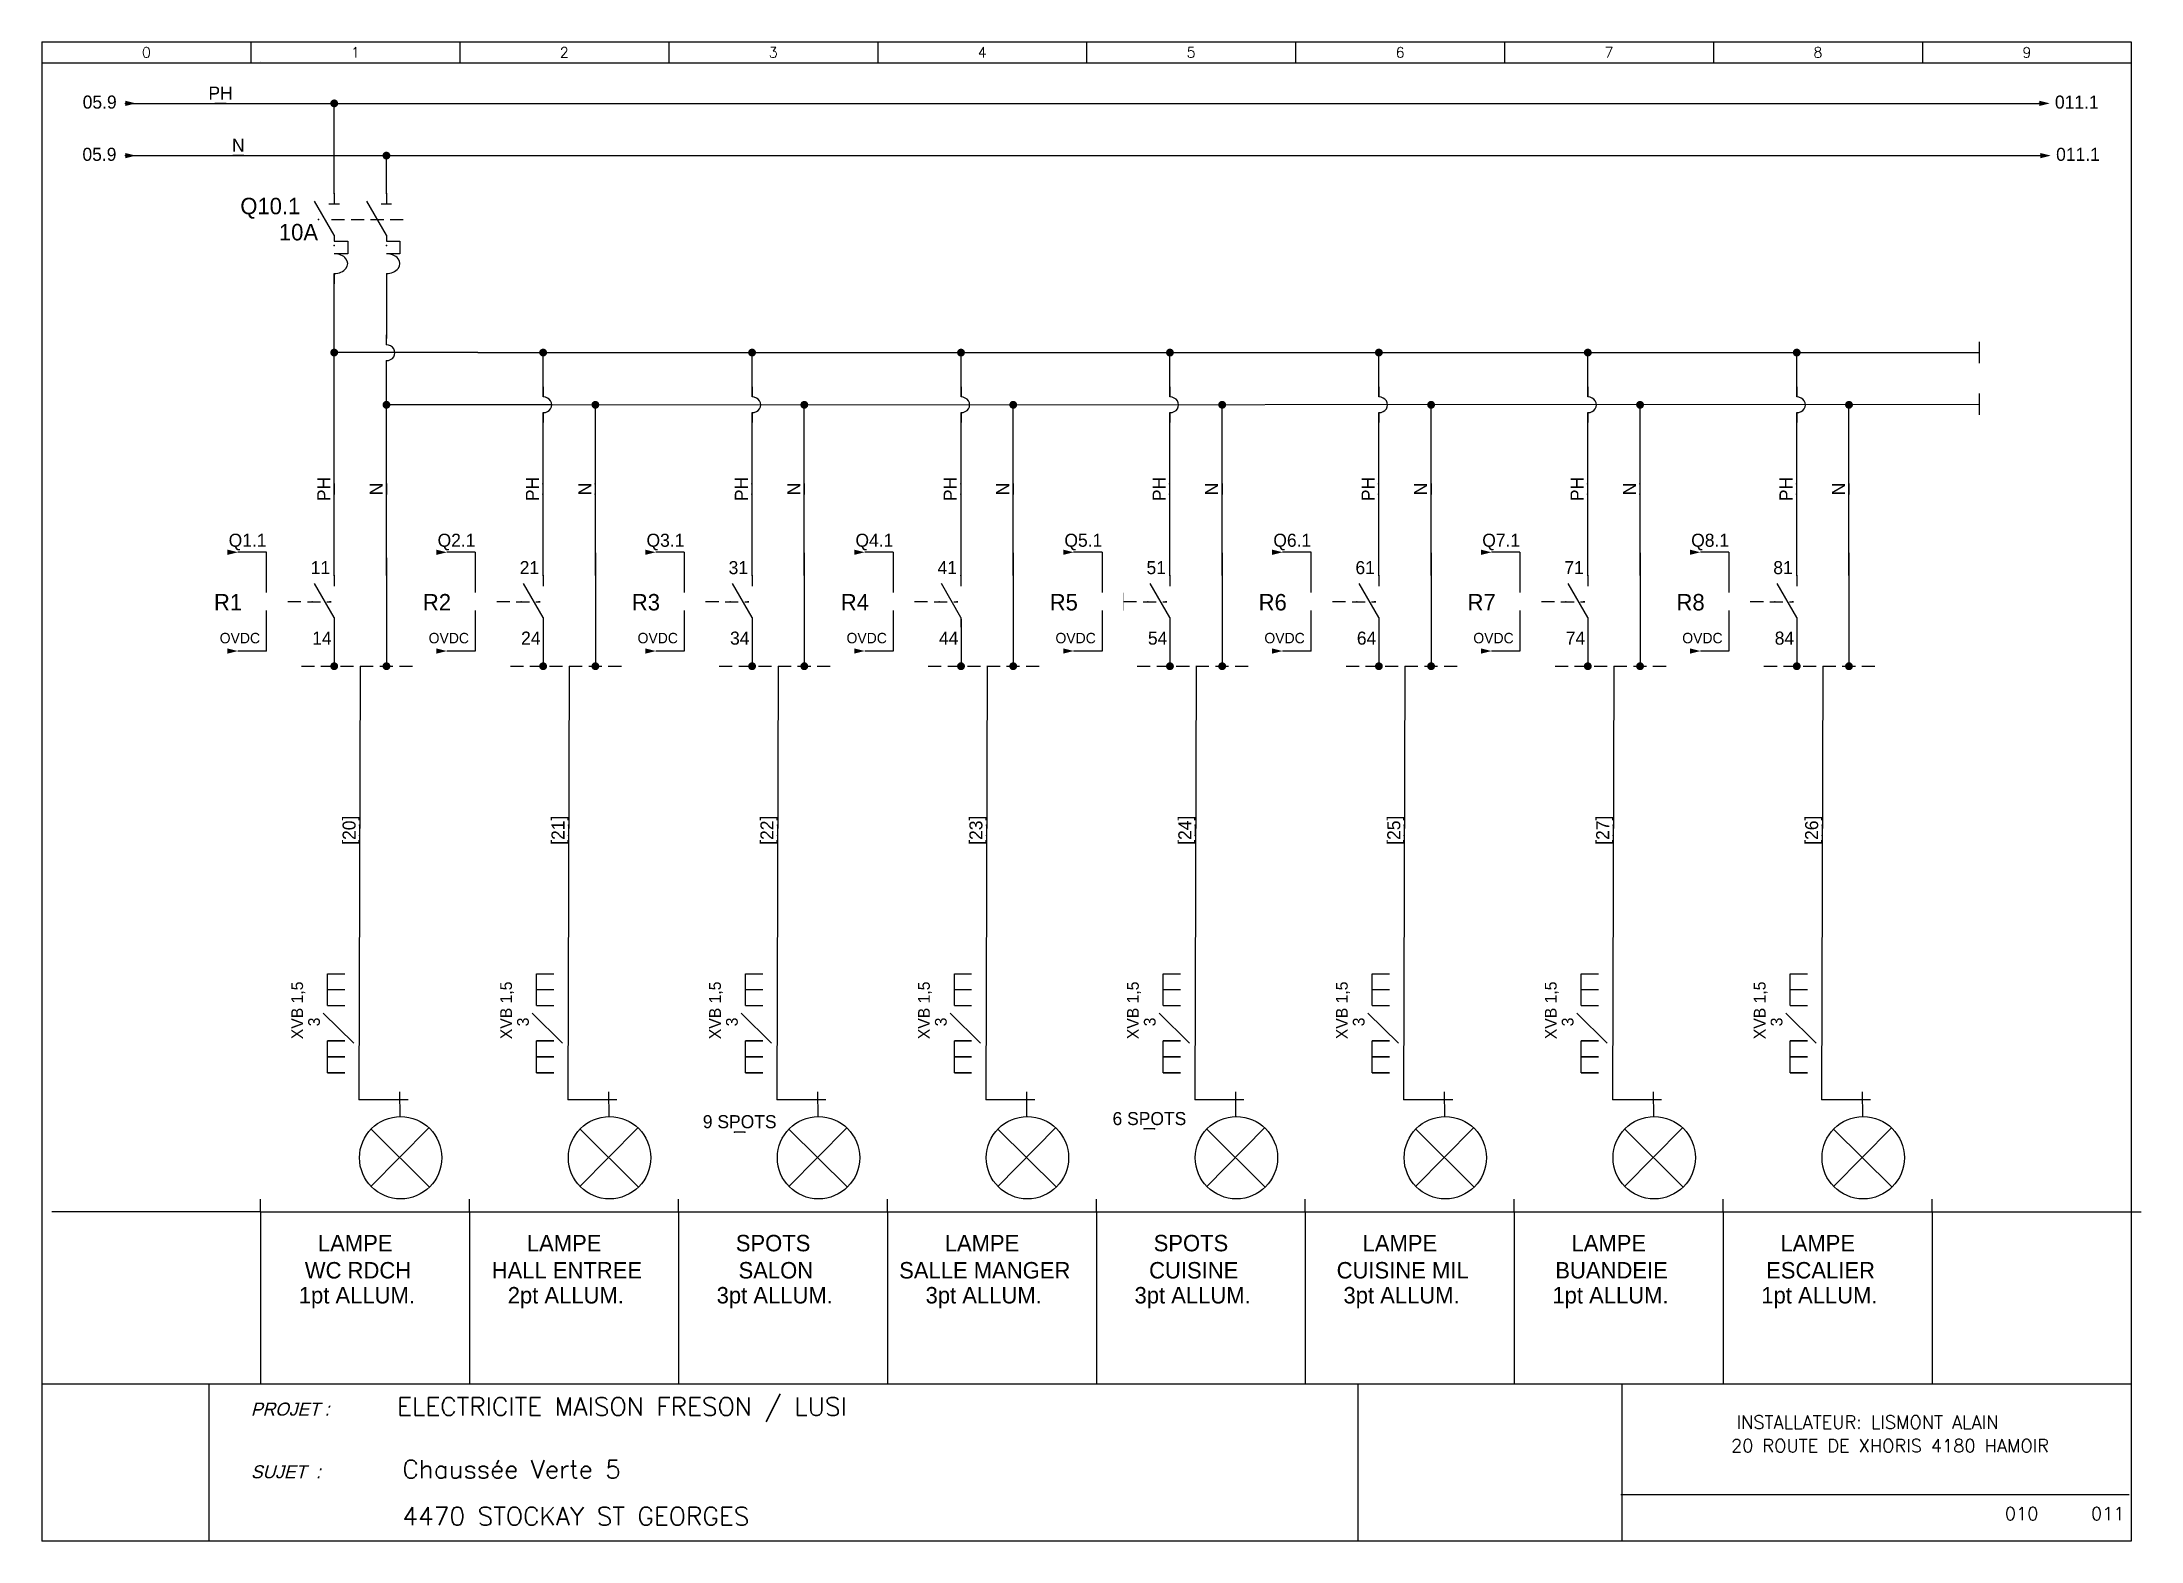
# Model space of a CAD drawing. Extents: x 3 to 405, y 5 to 292.
import ezdxf
from ezdxf.enums import TextEntityAlignment as Align

# ---------------------------------------------------------------- set-up
doc = ezdxf.new("R2010")
doc.units = 0
doc.header["$LTSCALE"] = 5
doc.header["$MEASUREMENT"] = 0
doc.linetypes.add('DASHED', pattern=[0.75, 0.5, -0.25])
doc.layers.get('0').update_dxf_attribs({"linetype": 'CONTINUOUS'})
for name, color, linetype in [('2', 1, 'CONTINUOUS'), ('3', 4, 'CONTINUOUS'), ('A', 7, 'CONTINUOUS'), ('C', 6, 'CONTINUOUS'), ('M', 6, 'CONTINUOUS'), ('S', 7, 'CONTINUOUS'), ('T2', 1, 'CONTINUOUS'), ('T3', 4, 'CONTINUOUS')]:
    doc.layers.add(name, color=color, linetype=linetype)
doc.styles.add('ROMANS', font='romans', dxfattribs={"width": 0.7, "height": 3})

# ---------------------------------------------------------------- blocks, each defined once
blk = doc.blocks.new('DISJONCTEUR')
for p, q in [((0, 5), (0, 3)), ((10, 5), (10, 3)), ((0, -3), (-3.75, 3.5)), ((-1, 3), (1, 3)), ((10, -3), (6.25, 3.5)), ((9, 3), (11, 3)), ((0, -3), (0, -4.14)), ((10, -3), (10, -4.14)), ((0, -4.14), (2.59, -4.14)), ((2.59, -6.56), (0, -6.56)), ((2.59, -4.14), (2.59, -6.56)), ((10, -4.14), (12.59, -4.14)), ((12.59, -6.56), (10, -6.56)), ((12.59, -4.14), (12.59, -6.56)), ((0, -10.34), (0, -12.34)), ((10, -10.34), (10, -12.34))]:
    blk.add_line(p, q)
at = {"linetype": 'DASHED'}
blk.add_line((-0.53, 0), (13.18, 0), dxfattribs=at)
for centre in [(0, -8.45), (10, -8.45)]:
    blk.add_ellipse(centre, major_axis=(-2.59, 0), ratio=0.730691, start_param=1.570796, end_param=4.712389)
at = {"layer": 'A', "color": 1, "linetype": 'DASHED'}
blk.add_point((-3, 0), dxfattribs=at)
at = {"layer": 'C', "color": 2, "linetype": 'DASHED'}
blk.add_point((0, 5), dxfattribs=at)
at = {"layer": 'C', "color": 3}
blk.add_point((10, 5), dxfattribs=at)
at = {"layer": 'C', "color": 1, "linetype": 'DASHED'}
for p in [(0, -5), (10, -5)]:
    blk.add_point(p, dxfattribs=at)
at = {"layer": 'C', "color": 4}
blk.add_point((10, -5), dxfattribs=at)
at = {"linetype": 'Continuous'}
for tag, p in [('LOCCODE', (-6.5, 1)), ('MATCODE', (-6.5, -4))]:
    blk.add_attdef(tag, text='', height=3.15, dxfattribs=at).set_placement(p, align=Align.RIGHT)
at = {"layer": 'T2', "linetype": 'Continuous'}
for tag, p in [('T1', (-2, 5)), ('T3', (8, 5)), ('T2', (-2, -7)), ('T4', (8, -7))]:
    blk.add_attdef(tag, text='', height=2.25, dxfattribs=at).set_placement(p, align=Align.RIGHT)
blk = doc.blocks.new('TERCON09')
at = {"linetype": 'Continuous'}
for p, q in [((-0.5, 0), (0.5, 0)), ((0, -0.5), (0, 0))]:
    blk.add_line(p, q, dxfattribs=at)
at = {"linetype": 'Continuous', "const_width": 0.75}
blk.add_lwpolyline([(0, -0.375, 1), (0, 0.375, 1)], format="xyb", close=True, dxfattribs=at)
at = {"layer": 'C', "color": 1, "linetype": 'Continuous'}
blk.add_point((-0.5, 0), dxfattribs=at)
at = {"layer": 'C', "color": 4, "linetype": 'Continuous'}
blk.add_point((-0.5, 0), dxfattribs=at)
at = {"layer": 'C', "color": 5, "linetype": 'Continuous'}
blk.add_point((0, 0), dxfattribs=at)
at = {"layer": 'C', "color": 3, "linetype": 'Continuous'}
blk.add_point((0.5, 0), dxfattribs=at)
at = {"layer": 'C', "color": 2, "linetype": 'Continuous'}
blk.add_point((0, -0.5), dxfattribs=at)
at = {"layer": 'C', "color": 6, "linetype": 'Continuous'}
blk.add_point((0, -0.5), dxfattribs=at)
blk = doc.blocks.new('CABLE_TYPE2')
for p, q in [((-2.09, 10.43), (1.22, 10.43)), ((-2.09, 4.35), (-2.09, 10.43)), ((-2.09, 7.39), (1.22, 7.39)), ((-2.09, 7.39), (1.22, 7.39)), ((-2.09, 4.35), (1.22, 4.35)), ((-2.09, 4.35), (1.22, 4.35)), ((-2.91, 2.87), (2.91, -2.87)), ((1.22, -2.43), (-2.09, -2.43)), ((-2.09, -2.43), (1.22, -2.43)), ((-2.09, -8.52), (-2.09, -2.43)), ((1.22, -5.47), (-2.09, -5.47)), ((1.22, -5.47), (-2.09, -5.47)), ((-2.09, -5.47), (1.22, -5.47)), ((-2.09, -5.47), (1.22, -5.47)), ((1.22, -8.52), (-2.09, -8.52)), ((1.22, -8.52), (-2.09, -8.52)), ((-2.09, -8.52), (1.22, -8.52)), ((-2.09, -8.52), (1.22, -8.52))]:
    blk.add_line(p, q)
at = {"layer": 'T2', "linetype": 'Continuous'}
for tag, p in [('TYPE_CABLE', (-6.79, 8.94)), ('NBR_FILS', (-3.56, 2.04))]:
    blk.add_attdef(tag, text='', height=2.25, rotation=90, dxfattribs=at).set_placement(p, align=Align.RIGHT)
blk = doc.blocks.new('LINENUMV')
at = {"linetype": 'Continuous'}
for p, q in [((0, 1), (0, 0)), ((0, 0), (0, -1))]:
    blk.add_line(p, q, dxfattribs=at)
at = {"layer": 'C', "color": 1, "linetype": 'Continuous'}
blk.add_point((0, 1), dxfattribs=at)
at = {"layer": 'C', "color": 2, "linetype": 'Continuous'}
blk.add_point((0, -1), dxfattribs=at)
at = {"layer": 'T2', "linetype": 'Continuous'}
blk.add_attdef('LINENR', text='', height=2.5, rotation=90, dxfattribs=at).set_placement((0, 0), align=Align.BOTTOM_CENTER)
blk = doc.blocks.new('PONT')
at = {"layer": '2'}
for p, q in [((0, 3.41), (0, 1.5)), ((0, -1.5), (0, -3.41))]:
    blk.add_line(p, q, dxfattribs=at)
blk.add_ellipse((0, 0), major_axis=(-1.65, 0), ratio=0.909509, start_param=1.570796, end_param=4.712389, dxfattribs=at)
blk = doc.blocks.new('REFOUT')
at = {"linetype": 'Continuous'}
blk.add_solid([(0, 0.5), (0, -0.5), (2, 0)], dxfattribs=at)
at = {"layer": 'C', "color": 1, "linetype": 'Continuous'}
blk.add_point((0, 0), dxfattribs=at)
at = {"linetype": 'Continuous'}
blk.add_attdef('REF', (3, -1), '', height=2.5, dxfattribs=at)
at = {"linetype": 'Continuous', "flags": 1}
blk.add_attdef('INOUT', (-1, -2), '', height=0.5, dxfattribs=at)
blk = doc.blocks.new('COMMENT')
for p, q in [((0, 0), (40, 0)), ((0, 0), (0, -32.88)), ((40, 0), (40, -32.88))]:
    blk.add_line(p, q)
at = {"linetype": 'Continuous'}
for tag, p in [('COMM1', (18.11, -7.55)), ('COMM2', (18.64, -12.75)), ('COMM3', (18.43, -17.53))]:
    blk.add_attdef(tag, text='', height=3.15, dxfattribs=at).set_placement(p, align=Align.CENTER)
blk = doc.blocks.new('RELAIS')
for points in [[(-18.38, 9.48), (-20.38, 8.98), (-20.38, 9.98)], [(-18.38, -9.43), (-20.38, -9.93), (-20.38, -8.93)]]:
    blk.add_hatch(color=256).paths.add_polyline_path(points)
for p, q in [((-12.93, 9.48), (-18.38, 9.48)), ((-12.88, 1.75), (-12.88, 9.48)), ((0.05, 5), (0.05, 3)), ((0.05, -3), (-3.7, 3.5)), ((-12.88, -9.43), (-12.88, -1.7)), ((0.05, -3), (0.05, -4.83)), ((-12.93, -9.43), (-18.38, -9.43))]:
    blk.add_line(p, q)
at = {"linetype": 'DASHED'}
for p, q in [((-8.83, 0.03), (-0.53, 0)), ((-0.53, 0), (-0.82, 0))]:
    blk.add_line(p, q, dxfattribs=at)
at = {"const_width": 0.005}
blk.add_lwpolyline([(-16.92, 1.75), (-8.83, 1.75), (-8.83, -1.7), (-16.92, -1.7)], close=True, dxfattribs=at)
at = {"layer": 'A', "color": 1, "linetype": 'DASHED'}
blk.add_point((-4.15, 0), dxfattribs=at)
at = {"layer": 'C', "color": 3}
blk.add_point((0.05, 5), dxfattribs=at)
at = {"insert": (-21.86, -5.95), "char_height": 2, "width": 8.2787, "attachment_point": 1}
blk.add_mtext('{\\C1;OVDC}', dxfattribs=at)
at = {"color": 1, "linetype": 'Continuous'}
for tag, height, p in [('SORTIE', 2.5, (-12.9, 10.53)), ('T1', 2.5, (-0.71, 5.29)), ('MATCODE', 3.15, (-17.57, -1.66)), ('T2', 2.5, (-0.44, -8.21))]:
    blk.add_attdef(tag, text='', height=height, dxfattribs=at).set_placement(p, align=Align.RIGHT)
blk = doc.blocks.new('LINENUMH')
at = {"linetype": 'Continuous'}
for p, q in [((0, 0), (-1, 0)), ((1, 0), (0, 0))]:
    blk.add_line(p, q, dxfattribs=at)
at = {"layer": 'C', "color": 1, "linetype": 'Continuous'}
blk.add_point((-1, 0), dxfattribs=at)
at = {"layer": 'C', "color": 2, "linetype": 'Continuous'}
blk.add_point((1, 0), dxfattribs=at)
at = {"layer": 'T2', "linetype": 'Continuous'}
blk.add_attdef('LINENR', text='', height=2.5, dxfattribs=at).set_placement((0, 0), align=Align.BOTTOM_CENTER)
blk = doc.blocks.new('ZONENR')
at = {"layer": '2', "style": 'ROMANS'}
blk.add_attdef('ZONENR', text='', height=2, dxfattribs=at).set_placement((20, 2), align=Align.MIDDLE)
blk = doc.blocks.new('CARTOUCHE')
at = {"color": 4}
blk.add_line((317.25, 13.9), (414.59, 13.9), dxfattribs=at)
at = {"layer": '2'}
for p, q in [((55, 292), (55, 288)), ((95, 292), (95, 288)), ((135, 292), (135, 288)), ((175, 292), (175, 288)), ((215, 292), (215, 288)), ((255, 292), (255, 288)), ((295, 292), (295, 288)), ((335, 292), (335, 288)), ((375, 292), (375, 288)), ((15, 288), (415, 288))]:
    blk.add_line(p, q, dxfattribs=at)
at = {"layer": '3'}
for p, q in [((15, 292), (415, 292)), ((15, 292), (15, 5)), ((415, 292), (415, 5)), ((415, 35), (15, 35)), ((47, 5), (47, 35)), ((415, 5), (15, 5))]:
    blk.add_line(p, q, dxfattribs=at)
for points in [[(267, 5), (267, 35)], [(317.5, 5), (317.5, 35)]]:
    blk.add_lwpolyline(points, dxfattribs=at)
at = {"layer": '2'}
for p, values in [((15, 288), {'ZONENR': '0'}), ((55, 288), {'ZONENR': '1'}), ((95, 288), {'ZONENR': '2'}), ((135, 288), {'ZONENR': '3'}), ((175, 288), {'ZONENR': '4'}), ((215, 288), {'ZONENR': '5'}), ((255, 288), {'ZONENR': '6'}), ((295, 288), {'ZONENR': '7'}), ((335, 288), {'ZONENR': '8'}), ((375, 288), {'ZONENR': '9'})]:
    blk.add_blockref('ZONENR', p, dxfattribs=at).add_auto_attribs(values)
at = {"layer": 'T2', "oblique": 15}
for s, p in [('PROJET :', (55, 29)), ('SUJET  :', (55, 17))]:
    blk.add_text(s, height=2.5, dxfattribs=at).set_placement(p)
at = {"layer": 'T3', "style": 'ROMANS'}
for tag, p in [('PROJET', (107, 26)), ('SUJET1', (78, 17)), ('SUJET2', (78, 11.5))]:
    blk.add_attdef(tag, p, '', height=3.5, dxfattribs=at)

msp = doc.modelspace()

# ---------------------------------------------------------------- linework, layer by layer
for p, q in [((45, 288), (45, 288)), ((45, 67.83), (45, 70.28)), ((85, 67.83), (85, 70.28)), ((85, 67.83), (85, 70.28)), ((85, 67.83), (85, 70.28)), ((85, 67.83), (85, 69.89)), ((125, 67.83), (125, 70.28)), ((125, 67.83), (125, 70.28)), ((125, 67.83), (125, 70.28)), ((125, 67.83), (125, 70.28)), ((125, 67.83), (125, 69.89)), ((125, 67.83), (125, 69.89)), ((165, 67.83), (165, 70.28)), ((165, 67.83), (165, 70.28)), ((165, 67.83), (165, 69.89)), ((205, 67.83), (205, 70.28)), ((205, 67.83), (205, 70.28)), ((205, 67.83), (205, 70.28)), ((205, 67.83), (205, 69.89)), ((205, 67.83), (205, 69.89)), ((245, 67.83), (245, 70.28)), ((245, 67.83), (245, 70.28)), ((245, 67.83), (245, 69.89)), ((285, 67.83), (285, 70.28)), ((285, 67.83), (285, 70.28)), ((285, 67.83), (285, 69.89)), ((325, 67.83), (325, 70.28)), ((325, 67.83), (325, 70.28)), ((325, 67.83), (325, 70.28)), ((325, 67.83), (325, 70.28)), ((325, 67.83), (325, 70.28)), ((325, 67.83), (325, 69.89)), ((325, 67.83), (325, 69.89)), ((325, 67.83), (325, 69.89)), ((365, 67.83), (365, 70.28)), ((365, 67.83), (365, 70.28)), ((365, 67.83), (365, 70.28)), ((365, 67.83), (365, 70.28)), ((365, 67.83), (365, 69.89)), ((365, 67.83), (365, 69.89)), ((365, 67.83), (365, 69.89)), ((45, 67.83), (5, 67.83)), ((45, 67.83), (85, 67.83)), ((85, 67.83), (405, 67.83)), ((85, 67.83), (125, 67.83)), ((85, 67.83), (125, 67.83)), ((125, 67.83), (165, 67.83)), ((165, 67.83), (205, 67.83)), ((205, 67.83), (245, 67.83)), ((245, 67.83), (285, 67.83)), ((285, 67.83), (325, 67.83)), ((325, 67.83), (365, 67.83)), ((325, 67.83), (365, 67.83))]:
    msp.add_line(p, q)
at = {"layer": '2'}
for p, q in [((19.11, 280.06), (385.52, 280.06)), ((59.09, 262.83), (59.09, 280.06)), ((19.11, 270.06), (385.75, 270.06)), ((69.09, 262.83), (69.09, 270.06)), ((59.09, 223.85), (59.09, 247.49)), ((69.09, 247.07), (69.09, 235.06)), ((373.99, 234.41), (373.99, 232.37)), ((86.57, 232.35), (59.09, 232.35)), ((69.09, 189.64), (69.09, 229.1)), ((86.57, 232.35), (373.99, 232.35)), ((99.09, 223.85), (99.09, 232.35)), ((139.09, 223.85), (139.09, 232.35)), ((179.09, 223.85), (179.09, 232.35)), ((219.09, 223.85), (219.09, 232.35)), ((259.09, 223.85), (259.09, 232.35)), ((299.09, 223.85), (299.09, 232.35)), ((339.09, 223.85), (339.09, 232.35)), ((373.99, 232.37), (373.99, 230.33)), ((59.09, 189.64), (59.09, 223.85)), ((100.57, 222.35), (69.09, 222.35)), ((100.57, 222.35), (373.99, 222.46)), ((109.09, 189.64), (109.09, 222.35)), ((149.09, 189.64), (149.09, 222.35)), ((189.09, 189.64), (189.09, 222.35)), ((229.09, 189.64), (229.09, 222.35)), ((269.09, 189.64), (269.09, 222.35)), ((309.09, 189.64), (309.09, 222.35)), ((349.09, 189.64), (349.09, 222.35)), ((373.99, 224.5), (373.99, 222.46)), ((373.99, 222.46), (373.99, 220.41)), ((99.09, 189.64), (99.09, 220.85)), ((139.09, 189.64), (139.09, 220.85)), ((179.09, 189.64), (179.09, 220.85)), ((219.09, 189.64), (219.09, 220.85)), ((259.09, 189.64), (259.09, 220.85)), ((299.09, 189.64), (299.09, 220.85)), ((339.09, 189.64), (339.09, 220.85)), ((69.09, 193.04), (69.09, 172.67)), ((109.09, 194), (109.09, 172.67)), ((149.09, 194), (149.09, 172.67)), ((189.09, 194), (189.09, 172.67)), ((229.09, 194), (229.09, 172.67)), ((269.09, 194), (269.09, 172.67)), ((309.09, 194), (309.09, 172.67)), ((349.09, 194), (349.09, 172.67)), ((59.09, 181.32), (59.09, 172.67)), ((99.09, 181.32), (99.09, 172.67)), ((139.09, 181.32), (139.09, 172.67)), ((179.09, 181.32), (179.09, 172.67)), ((219.09, 181.32), (219.09, 172.67)), ((259.09, 181.32), (259.09, 172.67)), ((299.09, 181.32), (299.09, 172.67)), ((339.09, 181.32), (339.09, 172.67)), ((64.09, 172.3), (63.83, 89.27)), ((104.09, 172.3), (103.83, 89.27)), ((144.09, 172.3), (143.83, 89.27)), ((184.09, 172.3), (183.83, 89.27)), ((224.09, 172.3), (223.83, 89.27)), ((264.09, 172.3), (263.83, 89.27)), ((304.09, 172.3), (303.83, 89.27)), ((344.09, 172.3), (343.83, 89.27))]:
    msp.add_line(p, q, dxfattribs=at)
at = {"layer": 'M'}
for p, q in [((73.22, 89.27), (63.83, 89.27)), ((71.72, 86.08), (71.68, 90.81)), ((113.22, 89.27), (103.83, 89.27)), ((111.72, 86.08), (111.68, 90.81)), ((153.22, 89.27), (143.83, 89.27)), ((151.72, 86.08), (151.68, 90.81)), ((193.22, 89.27), (183.83, 89.27)), ((191.72, 86.08), (191.68, 90.81)), ((233.22, 89.27), (223.83, 89.27)), ((231.72, 86.08), (231.68, 90.81)), ((273.22, 89.27), (263.83, 89.27)), ((271.72, 86.08), (271.68, 90.81)), ((313.22, 89.27), (303.83, 89.27)), ((311.72, 86.08), (311.68, 90.81)), ((353.22, 89.27), (343.83, 89.27)), ((351.72, 86.08), (351.68, 90.81)), ((77.2, 83.95), (66.13, 72.7)), ((66.15, 83.68), (77.34, 72.59)), ((117.2, 83.95), (106.13, 72.7)), ((106.15, 83.68), (117.34, 72.59)), ((157.2, 83.95), (146.13, 72.7)), ((146.15, 83.68), (157.34, 72.59)), ((197.2, 83.95), (186.13, 72.7)), ((186.15, 83.68), (197.34, 72.59)), ((237.2, 83.95), (226.13, 72.7)), ((226.15, 83.68), (237.34, 72.59)), ((277.2, 83.95), (266.13, 72.7)), ((266.15, 83.68), (277.34, 72.59)), ((317.2, 83.95), (306.13, 72.7)), ((306.15, 83.68), (317.34, 72.59)), ((357.2, 83.95), (346.13, 72.7)), ((346.15, 83.68), (357.34, 72.59))]:
    msp.add_line(p, q, dxfattribs=at)
for centre in [(71.81, 78.2), (111.81, 78.2), (151.81, 78.2), (191.81, 78.2), (231.81, 78.2), (271.81, 78.2), (311.81, 78.2), (351.81, 78.2)]:
    msp.add_circle(centre, 7.88, dxfattribs=at)
at = {"layer": 'S', "linetype": 'DASHED'}
for p, q in [((52.81, 172.29), (74.21, 172.29)), ((92.81, 172.29), (114.21, 172.29)), ((132.81, 172.29), (154.21, 172.29)), ((172.81, 172.29), (194.21, 172.29)), ((212.81, 172.29), (234.21, 172.29)), ((252.81, 172.29), (274.21, 172.29)), ((292.81, 172.29), (314.21, 172.29)), ((332.81, 172.29), (354.21, 172.29))]:
    msp.add_line(p, q, dxfattribs=at)

# ---------------------------------------------------------------- block references
for p in [(99.09, 222.35), (139.09, 222.35), (179.09, 222.35), (219.09, 222.35), (259.09, 222.35), (299.09, 222.35), (339.09, 222.35)]:
    msp.add_blockref('PONT', p)
for p, values in [((45, 67.83), {'COMM2': 'WC RDCH', 'COMM1': 'LAMPE', 'COMM3': '1pt ALLUM.'}), ((85, 67.83), {'COMM2': 'HALL ENTREE', 'COMM1': 'LAMPE', 'COMM3': '2pt ALLUM.'}), ((125, 67.83), {'COMM2': 'SALON', 'COMM1': 'SPOTS', 'COMM3': '3pt ALLUM.'}), ((165, 67.83), {'COMM2': 'SALLE MANGER', 'COMM1': 'LAMPE', 'COMM3': '3pt ALLUM.'}), ((205, 67.83), {'COMM2': 'CUISINE', 'COMM1': 'SPOTS', 'COMM3': '3pt ALLUM.'}), ((245, 67.83), {'COMM2': 'CUISINE MIL', 'COMM1': 'LAMPE', 'COMM3': '3pt ALLUM.'}), ((285, 67.83), {'COMM2': 'BUANDEIE', 'COMM1': 'LAMPE', 'COMM3': '1pt ALLUM.'}), ((325, 67.83), {'COMM2': 'ESCALIER', 'COMM1': 'LAMPE', 'COMM3': '1pt ALLUM.'})]:
    msp.add_blockref('COMMENT', p).add_auto_attribs(values)
at = {"layer": '2'}
ref = msp.add_blockref('CARTOUCHE', (-11.86, -0.18), dxfattribs=at)
ref.add_attrib('PAGENR', '010', dxfattribs={"layer": 'T2', "height": 2.5, "style": 'ROMANS'}).set_placement((382.14, 8.82), align=Align.CENTER)
ref.add_attrib('PAGENXT', '011', dxfattribs={"layer": 'T2', "height": 2.5, "style": 'ROMANS'}).set_placement((398.64, 8.82), align=Align.CENTER)
ref.add_attrib('PROJET', 'ELECTRICITE MAISON FRESON / LUSI', (71.14, 28.82), dxfattribs={"layer": 'T3', "height": 3.5, "style": 'ROMANS'})
ref.add_attrib('SUJET1', 'Chaussée Verte 5', (72.14, 16.82), dxfattribs={"layer": 'T3', "height": 3.5, "style": 'ROMANS'})
ref.add_attrib('SUJET2', '4470 STOCKAY ST GEORGES', (72.14, 7.82), dxfattribs={"layer": 'T3', "height": 3.5, "style": 'ROMANS'})
ref.add_attrib('DESS3', 'INSTALLATEUR: LISMONT ALAIN ', dxfattribs={"layer": 'T2', "height": 2.5, "style": 'ROMANS'}).set_placement((353.49, 26.32), align=Align.CENTER)
ref.add_attrib('DESS4', '20 ROUTE DE XHORIS 4180 HAMOIR', dxfattribs={"layer": 'T2', "height": 2.5, "style": 'ROMANS'}).set_placement((356.94, 21.81), align=Align.CENTER)
for name, p, values in [('LINENUMH', (37.33, 280.03), {'LINENR': 'PH'}), ('LINENUMH', (40.73, 270.05), {'LINENR': 'N'}), ('CABLE_TYPE2', (59.91, 102.99), {'NBR_FILS': '3', 'TYPE_CABLE': 'XVB 1,5'}), ('CABLE_TYPE2', (99.91, 102.99), {'NBR_FILS': '3', 'TYPE_CABLE': 'XVB 1,5'}), ('CABLE_TYPE2', (139.91, 102.99), {'NBR_FILS': '3', 'TYPE_CABLE': 'XVB 1,5'}), ('CABLE_TYPE2', (179.91, 102.99), {'NBR_FILS': '3', 'TYPE_CABLE': 'XVB 1,5'}), ('CABLE_TYPE2', (219.91, 102.99), {'NBR_FILS': '3', 'TYPE_CABLE': 'XVB 1,5'}), ('CABLE_TYPE2', (259.91, 102.99), {'NBR_FILS': '3', 'TYPE_CABLE': 'XVB 1,5'}), ('CABLE_TYPE2', (299.91, 102.99), {'NBR_FILS': '3', 'TYPE_CABLE': 'XVB 1,5'}), ('CABLE_TYPE2', (339.91, 102.99), {'NBR_FILS': '3', 'TYPE_CABLE': 'XVB 1,5'})]:
    msp.add_blockref(name, p, dxfattribs=at).add_auto_attribs(values)
msp.add_blockref('PONT', (69.06, 232.31), dxfattribs=at)
at = {"layer": 'M'}
ref = msp.add_blockref('DISJONCTEUR', (59.09, 257.83), dxfattribs=at)
ref.add_attrib('MATCODE', '10A ', dxfattribs={"layer": '0', "linetype": 'Continuous', "height": 3.15}).set_placement((57.17, 253.83), align=Align.RIGHT)
ref.add_attrib('LOCCODE', 'Q10.1', dxfattribs={"layer": '0', "linetype": 'Continuous', "height": 3.15}).set_placement((52.59, 258.83), align=Align.RIGHT)
ref = msp.add_blockref('LINENUMV', (59.1, 206.23), dxfattribs=at)
ref.add_attrib('LINENR', 'PH', dxfattribs={"layer": 'T2', "color": 4, "linetype": 'Continuous', "height": 2.5, "rotation": 90}).set_placement((59.1, 206.23), align=Align.BOTTOM_CENTER)
ref = msp.add_blockref('LINENUMV', (69.13, 206.23), dxfattribs=at)
ref.add_attrib('LINENR', 'N', dxfattribs={"layer": 'T2', "color": 4, "linetype": 'Continuous', "height": 2.5, "rotation": 90}).set_placement((69.13, 206.23), align=Align.BOTTOM_CENTER)
ref = msp.add_blockref('LINENUMV', (99.03, 206.23), dxfattribs=at)
ref.add_attrib('LINENR', 'PH', dxfattribs={"layer": 'T2', "color": 4, "linetype": 'Continuous', "height": 2.5, "rotation": 90}).set_placement((99.03, 206.23), align=Align.BOTTOM_CENTER)
ref = msp.add_blockref('LINENUMV', (109.07, 206.23), dxfattribs=at)
ref.add_attrib('LINENR', 'N', dxfattribs={"layer": 'T2', "color": 4, "linetype": 'Continuous', "height": 2.5, "rotation": 90}).set_placement((109.07, 206.23), align=Align.BOTTOM_CENTER)
ref = msp.add_blockref('LINENUMV', (139.03, 206.23), dxfattribs=at)
ref.add_attrib('LINENR', 'PH', dxfattribs={"layer": 'T2', "color": 4, "linetype": 'Continuous', "height": 2.5, "rotation": 90}).set_placement((139.03, 206.23), align=Align.BOTTOM_CENTER)
ref = msp.add_blockref('LINENUMV', (149.07, 206.23), dxfattribs=at)
ref.add_attrib('LINENR', 'N', dxfattribs={"layer": 'T2', "color": 4, "linetype": 'Continuous', "height": 2.5, "rotation": 90}).set_placement((149.07, 206.23), align=Align.BOTTOM_CENTER)
ref = msp.add_blockref('LINENUMV', (179.03, 206.23), dxfattribs=at)
ref.add_attrib('LINENR', 'PH', dxfattribs={"layer": 'T2', "color": 4, "linetype": 'Continuous', "height": 2.5, "rotation": 90}).set_placement((179.03, 206.23), align=Align.BOTTOM_CENTER)
ref = msp.add_blockref('LINENUMV', (189.07, 206.23), dxfattribs=at)
ref.add_attrib('LINENR', 'N', dxfattribs={"layer": 'T2', "color": 4, "linetype": 'Continuous', "height": 2.5, "rotation": 90}).set_placement((189.07, 206.23), align=Align.BOTTOM_CENTER)
ref = msp.add_blockref('LINENUMV', (219.03, 206.23), dxfattribs=at)
ref.add_attrib('LINENR', 'PH', dxfattribs={"layer": 'T2', "color": 4, "linetype": 'Continuous', "height": 2.5, "rotation": 90}).set_placement((219.03, 206.23), align=Align.BOTTOM_CENTER)
ref = msp.add_blockref('LINENUMV', (229.07, 206.23), dxfattribs=at)
ref.add_attrib('LINENR', 'N', dxfattribs={"layer": 'T2', "color": 4, "linetype": 'Continuous', "height": 2.5, "rotation": 90}).set_placement((229.07, 206.23), align=Align.BOTTOM_CENTER)
ref = msp.add_blockref('LINENUMV', (259.03, 206.23), dxfattribs=at)
ref.add_attrib('LINENR', 'PH', dxfattribs={"layer": 'T2', "color": 4, "linetype": 'Continuous', "height": 2.5, "rotation": 90}).set_placement((259.03, 206.23), align=Align.BOTTOM_CENTER)
ref = msp.add_blockref('LINENUMV', (269.07, 206.23), dxfattribs=at)
ref.add_attrib('LINENR', 'N', dxfattribs={"layer": 'T2', "color": 4, "linetype": 'Continuous', "height": 2.5, "rotation": 90}).set_placement((269.07, 206.23), align=Align.BOTTOM_CENTER)
ref = msp.add_blockref('LINENUMV', (299.03, 206.23), dxfattribs=at)
ref.add_attrib('LINENR', 'PH', dxfattribs={"layer": 'T2', "color": 4, "linetype": 'Continuous', "height": 2.5, "rotation": 90}).set_placement((299.03, 206.23), align=Align.BOTTOM_CENTER)
ref = msp.add_blockref('LINENUMV', (309.07, 206.23), dxfattribs=at)
ref.add_attrib('LINENR', 'N', dxfattribs={"layer": 'T2', "color": 4, "linetype": 'Continuous', "height": 2.5, "rotation": 90}).set_placement((309.07, 206.23), align=Align.BOTTOM_CENTER)
ref = msp.add_blockref('LINENUMV', (339.03, 206.23), dxfattribs=at)
ref.add_attrib('LINENR', 'PH', dxfattribs={"layer": 'T2', "color": 4, "linetype": 'Continuous', "height": 2.5, "rotation": 90}).set_placement((339.03, 206.23), align=Align.BOTTOM_CENTER)
ref = msp.add_blockref('LINENUMV', (349.07, 206.23), dxfattribs=at)
ref.add_attrib('LINENR', 'N', dxfattribs={"layer": 'T2', "color": 4, "linetype": 'Continuous', "height": 2.5, "rotation": 90}).set_placement((349.07, 206.23), align=Align.BOTTOM_CENTER)
for p, values in [((59.03, 184.64), {'MATCODE': 'R1', 'SORTIE': 'Q1.1', 'T1': '11', 'T2': '14'}), ((99.03, 184.64), {'MATCODE': 'R2', 'SORTIE': 'Q2.1', 'T1': '21', 'T2': '24'}), ((139.03, 184.64), {'MATCODE': 'R3', 'SORTIE': 'Q3.1', 'T1': '31', 'T2': '34'}), ((179.03, 184.64), {'MATCODE': 'R4', 'SORTIE': 'Q4.1', 'T1': '41', 'T2': '44'}), ((219.03, 184.64), {'MATCODE': 'R5', 'SORTIE': 'Q5.1', 'T1': '51', 'T2': '54'}), ((259.03, 184.64), {'MATCODE': 'R6', 'SORTIE': 'Q6.1', 'T1': '61', 'T2': '64'}), ((299.03, 184.64), {'MATCODE': 'R7', 'SORTIE': 'Q7.1', 'T1': '71', 'T2': '74'}), ((339.03, 184.64), {'MATCODE': 'R8', 'SORTIE': 'Q8.1', 'T1': '81', 'T2': '84'})]:
    msp.add_blockref('RELAIS', p, dxfattribs=at).add_auto_attribs(values)
ref = msp.add_blockref('LINENUMV', (63.94, 140.9), dxfattribs=at)
ref.add_attrib('LINENR', '[20]', dxfattribs={"layer": 'T2', "color": 4, "linetype": 'Continuous', "height": 2.5, "rotation": 90}).set_placement((63.94, 140.9), align=Align.BOTTOM_CENTER)
ref = msp.add_blockref('LINENUMV', (103.94, 140.9), dxfattribs=at)
ref.add_attrib('LINENR', '[21]', dxfattribs={"layer": 'T2', "color": 4, "linetype": 'Continuous', "height": 2.5, "rotation": 90}).set_placement((103.94, 140.9), align=Align.BOTTOM_CENTER)
ref = msp.add_blockref('LINENUMV', (143.94, 140.9), dxfattribs=at)
ref.add_attrib('LINENR', '[22]', dxfattribs={"layer": 'T2', "color": 4, "linetype": 'Continuous', "height": 2.5, "rotation": 90}).set_placement((143.94, 140.9), align=Align.BOTTOM_CENTER)
ref = msp.add_blockref('LINENUMV', (183.94, 140.9), dxfattribs=at)
ref.add_attrib('LINENR', '[23]', dxfattribs={"layer": 'T2', "color": 4, "linetype": 'Continuous', "height": 2.5, "rotation": 90}).set_placement((183.94, 140.9), align=Align.BOTTOM_CENTER)
ref = msp.add_blockref('LINENUMV', (223.94, 140.9), dxfattribs=at)
ref.add_attrib('LINENR', '[24]', dxfattribs={"layer": 'T2', "color": 4, "linetype": 'Continuous', "height": 2.5, "rotation": 90}).set_placement((223.94, 140.9), align=Align.BOTTOM_CENTER)
ref = msp.add_blockref('LINENUMV', (263.94, 140.9), dxfattribs=at)
ref.add_attrib('LINENR', '[25]', dxfattribs={"layer": 'T2', "color": 4, "linetype": 'Continuous', "height": 2.5, "rotation": 90}).set_placement((263.94, 140.9), align=Align.BOTTOM_CENTER)
ref = msp.add_blockref('LINENUMV', (303.94, 140.9), dxfattribs=at)
ref.add_attrib('LINENR', '[27]', dxfattribs={"layer": 'T2', "color": 4, "linetype": 'Continuous', "height": 2.5, "rotation": 90}).set_placement((303.94, 140.9), align=Align.BOTTOM_CENTER)
ref = msp.add_blockref('LINENUMV', (343.94, 140.9), dxfattribs=at)
ref.add_attrib('LINENR', '[26]', dxfattribs={"layer": 'T2', "color": 4, "linetype": 'Continuous', "height": 2.5, "rotation": 90}).set_placement((343.94, 140.9), align=Align.BOTTOM_CENTER)
ref = msp.add_blockref('LINENUMV', (136.72, 83.1), dxfattribs=dict(at, rotation=270))
ref.add_attrib('LINENR', '9 SPOTS', dxfattribs={"layer": 'T2', "color": 4, "linetype": 'Continuous', "height": 2.5}).set_placement((136.72, 83.1), align=Align.BOTTOM_CENTER)
ref = msp.add_blockref('LINENUMV', (215.16, 83.7), dxfattribs=dict(at, rotation=270))
ref.add_attrib('LINENR', '6 SPOTS', dxfattribs={"layer": 'T2', "color": 4, "linetype": 'Continuous', "height": 2.5}).set_placement((215.16, 83.7), align=Align.BOTTOM_CENTER)
at = {"layer": 'S'}
ref = msp.add_blockref('REFOUT', (19.11, 280.06), dxfattribs=at)
ref.add_attrib('REF', '05.9', (10.94, 279.06), dxfattribs={"layer": '0', "linetype": 'Continuous', "height": 2.5})
for p in [(385.52, 280.06), (385.75, 270.06)]:
    msp.add_blockref('REFOUT', p, dxfattribs=at).add_auto_attribs({'REF': '011.1'})
for p in [(59.09, 280.06), (69.09, 270.06), (59.09, 232.35), (99.09, 232.35), (139.09, 232.35), (179.09, 232.35), (219.09, 232.35), (259.09, 232.35), (299.09, 232.35), (339.09, 232.35), (69.09, 222.35), (109.09, 222.35), (149.09, 222.35), (189.09, 222.35), (229.09, 222.35), (269.09, 222.35), (309.09, 222.35), (349.09, 222.35), (59.09, 172.3), (69.09, 172.3), (99.09, 172.3), (109.09, 172.3), (139.09, 172.3), (149.09, 172.3), (179.09, 172.3), (189.09, 172.3), (219.09, 172.3), (229.09, 172.3), (259.09, 172.3), (269.09, 172.3), (299.09, 172.3), (309.09, 172.3), (339.09, 172.3), (349.09, 172.3)]:
    msp.add_blockref('TERCON09', p, dxfattribs=at)
ref = msp.add_blockref('REFOUT', (19.11, 270.06), dxfattribs=at)
ref.add_attrib('REF', '05.9', (10.89, 269.06), dxfattribs={"layer": '0', "linetype": 'Continuous', "height": 2.5})

doc.saveas('drawing.dxf')
